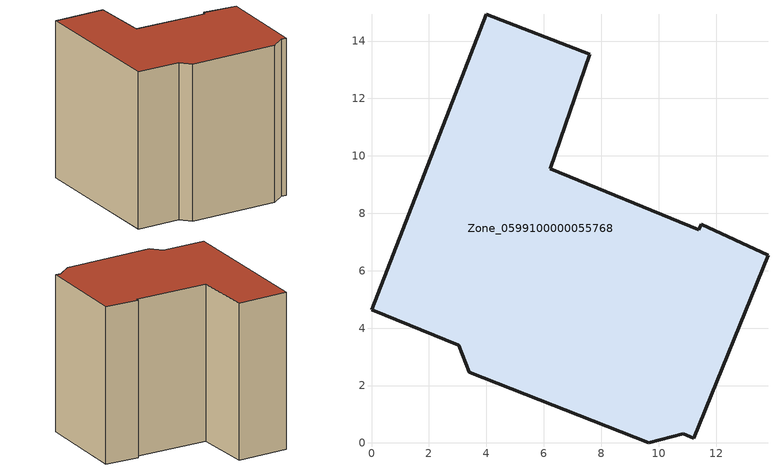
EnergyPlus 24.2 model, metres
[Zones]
Zone_0599100000055768
 floor ground (C_G): 13.81,6.54 11.22,0.17 10.85,0.32 9.65,0 3.4,2.46 3.03,3.4 0,4.64 3.99,14.94 7.61,13.54 6.23,9.56 11.4,7.42 11.49,7.62 z0
 wall outside (C_F): 9.65,0 10.85,0.32 11.22,0.17 13.81,6.54 11.49,7.62 11.4,7.42 6.23,9.56 7.61,13.54 3.99,14.94 0,4.64 3.03,3.4 3.4,2.46 9.65,0 z0:11.87
 roof outside (C_R): 7.61,13.54 3.99,14.94 0,4.64 3.03,3.4 3.4,2.46 9.65,0 10.85,0.32 11.22,0.17 13.81,6.54 11.49,7.62 11.4,7.42 6.23,9.56 z11.87
[BUILDING]
Pand.0599100000055768: North Axis=0; Terrain=City; Loads Convergence Tolerance Value=0.04; Temperature Convergence Tolerance Value=0.4; Solar Distribution=FullExterior; Maximum Number of Warmup Days=25; Minimum Number of Warmup Days=1
[Site:Location]
Rotterdam.The.Hague.AP_ZH_NLD Design_Conditions: Latitude=51.96; Longitude=4.45; Time Zone=1; Elevation=-4.5
[SITE:GROUNDTEMPERATURE:BUILDINGSURFACE]
18, 18, 18, 18, 18, 18, 18, 18, 18, 18, 18, 18
[MATERIAL] Thermal Absorptance=0.9; Solar Absorptance=0.7; Visible Absorptance=0.7
Name | Roughness | Thickness | Conductivity | Density | Specific Heat
G.TI.1946 | MediumSmooth | 0.15 | 1 | 540 | 1210
F.TI.1946 | Rough | 0.3 | 0.857143 | 1920 | 840
R.TI.1946 | MediumRough | 0.2 | 0.1 | 1500 | 1000
[CONSTRUCTION]
C_G: G.TI.1946
C_F: F.TI.1946
C_R: R.TI.1946
[ZONE]
Zone_0599100000055768: Type=1; Multiplier=1; Ceiling Height=Autocalculate; Volume=Autocalculate; Floor Area=autocalculate; Part of Total Floor Area=Yes
[ZONEINFILTRATION:DESIGNFLOWRATE]
Infil_Zone_0599100000055768: Zone or ZoneList or Space or SpaceList=Zone_0599100000055768; Schedule=AlwaysOn; Design Flow Rate Calculation Method=Flow/Area; Flow Rate per Floor Area=0.003; Constant Term Coefficient=1; Temperature Term Coefficient=0; Velocity Term Coefficient=0; Velocity Squared Term Coefficient=0
[HVACTEMPLATE:ZONE:IDEALLOADSAIRSYSTEM]
Zone_0599100000055768: Maximum Heating Supply Air Temperature=50; Minimum Cooling Supply Air Temperature=13; Maximum Heating Supply Air Humidity Ratio=0.0156; Minimum Cooling Supply Air Humidity Ratio=0.0077; Heating Limit=NoLimit; Cooling Limit=NoLimit; Dehumidification Control Type=ConstantSensibleHeatRatio; Cooling Sensible Heat Ratio=0.7; Dehumidification Setpoint=60; Humidification Control Type=None; Humidification Setpoint=30; Outdoor Air Method=None; Outdoor Air Flow Rate per Person=0.00944; Outdoor Air Flow Rate per Zone Floor Area=0; Outdoor Air Flow Rate per Zone=0; Demand Controlled Ventilation Type=None; Outdoor Air Economizer Type=NoEconomizer; Heat Recovery Type=None; Sensible Heat Recovery Effectiveness=0.7; Latent Heat Recovery Effectiveness=0.65
[ZONECONTROL:THERMOSTAT]
ThermostatControl_Zone_0599100000055768: Zone or ZoneList=Zone_0599100000055768; Control Type Schedule=DualSetpointControlType; Control 1=Thermostat_Zone_0599100000055768; Temperature Difference Between Cutout And Setpoint=0
[THERMOSTATSETPOINT:DUALSETPOINT]
Thermostat_Zone_0599100000055768: Heating Setpoint Temperature Schedule=HeatingSetpoint_Zone_0599100000055768; Cooling Setpoint Temperature Schedule=CoolingSetpoint_Zone_0599100000055768
[SCHEDULE:COMPACT]
HeatingSetpoint_Zone_0599100000055768: Through: 12/31, For: AllDays, Until: 24:00, 21
CoolingSetpoint_Zone_0599100000055768: Through: 12/31, For: AllDays, Until: 24:00, 24
DualSetpointControlType: Through: 12/31, For: AllDays, Until: 24:00, 4
AlwaysOn: Through: 12/31, For: AllDays, Until: 24:00, 1
